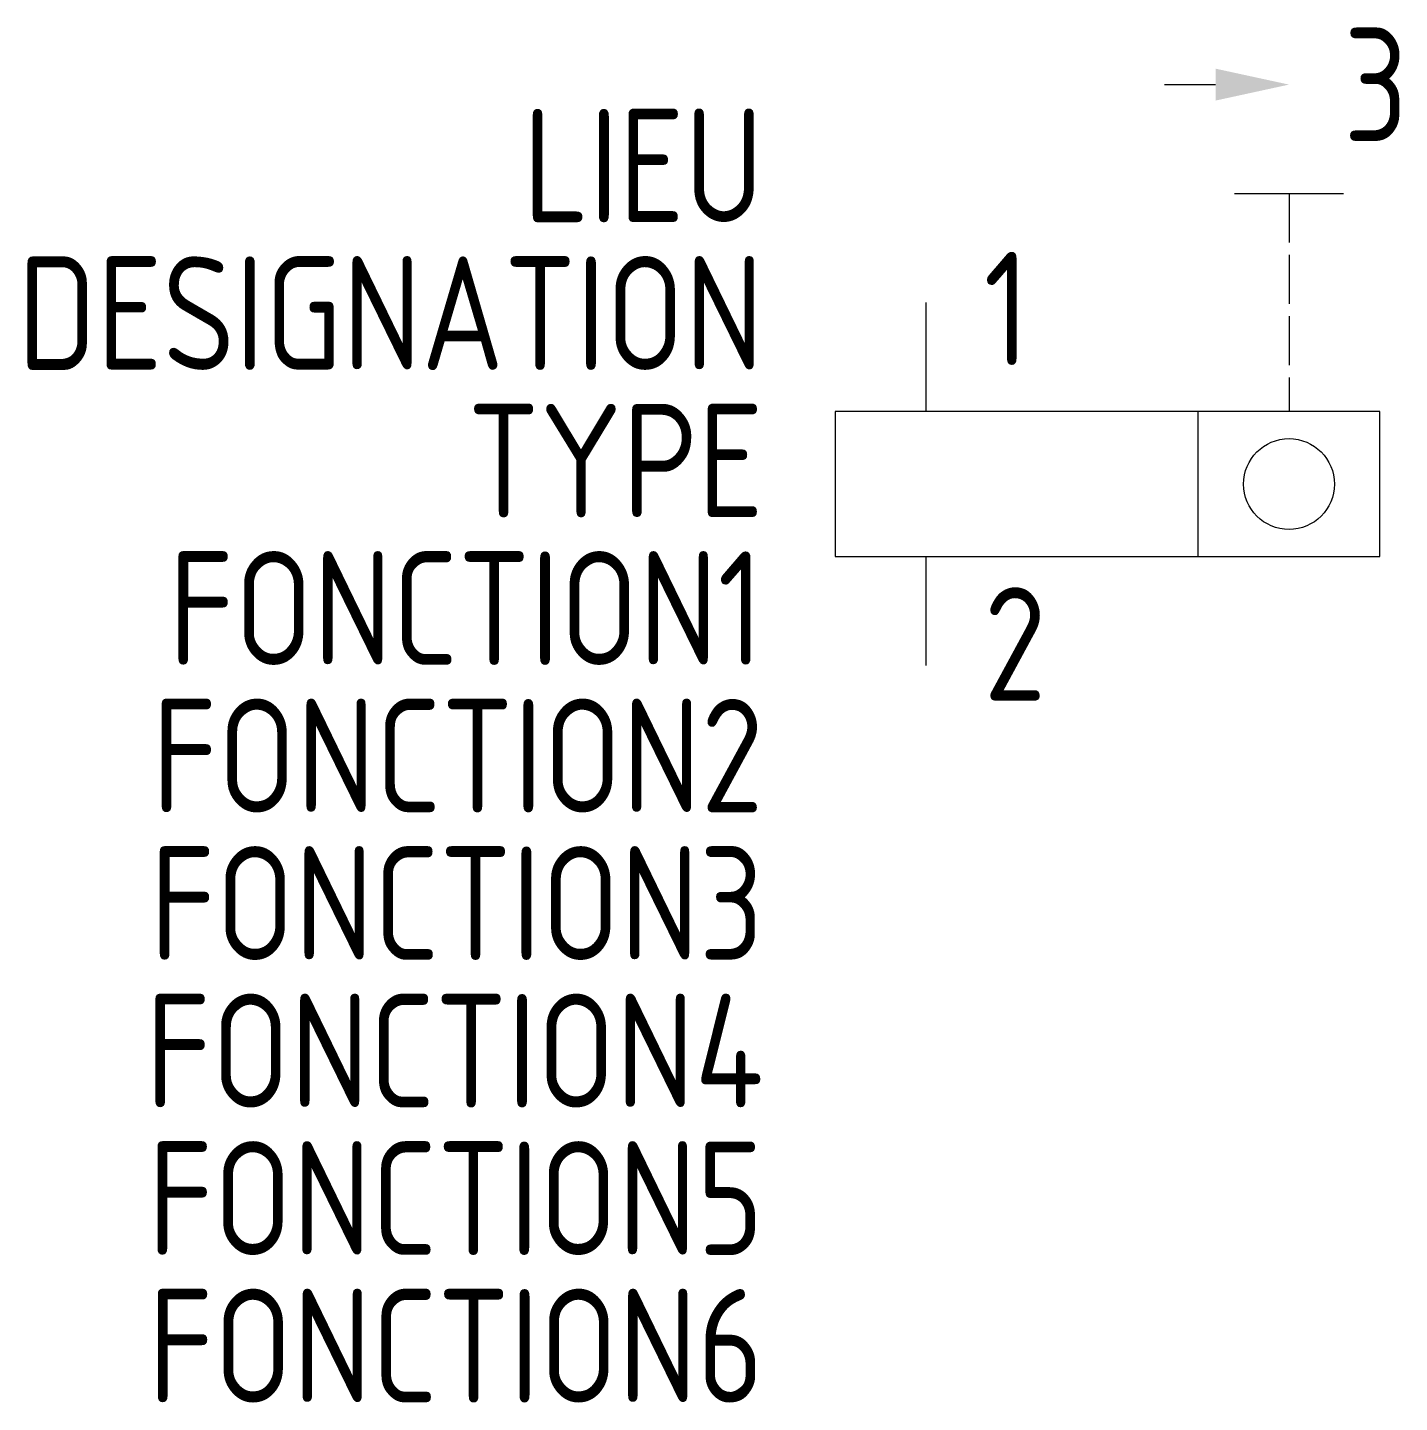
# Model space of a CAD drawing. Extents: x -1604.4 to -1574.2, y -903.8 to -873.5.
import ezdxf
from ezdxf.enums import TextEntityAlignment as Align

# ---------------------------------------------------------------- set-up
doc = ezdxf.new("R2010")
doc.units = 0
doc.header["$LTSCALE"] = 0.3
doc.linetypes.add('ACAD_ISO02W100', pattern=[15, 12, -3])
for name, color, linetype in [('SYMB_FIL', 3, 'CONTINUOUS'), ('SYMB_FIL_FIN', 1, 'CONTINUOUS'), ('SYMB_LIAISON', 1, 'ACAD_ISO02W100'), ('SYMB_TXT_CONTACT', 2, 'CONTINUOUS'), ('SYMB_TXT_NOM', 3, 'CONTINUOUS')]:
    doc.layers.add(name, color=color, linetype=linetype)
doc.styles.add('NET2_5', font='isocp.shx', dxfattribs={"width": 0.9, "height": 2.5})

msp = doc.modelspace()

# ---------------------------------------------------------------- linework, layer by layer
at = {"layer": 'SYMB_FIL'}
for p, q in [((-1584.634, -879.593), (-1584.634, -881.993)), ((-1578.634, -885.193), (-1578.634, -881.993)), ((-1584.634, -885.193), (-1584.634, -887.593))]:
    msp.add_line(p, q, dxfattribs=at)
msp.add_lwpolyline([(-1586.634, -885.193), (-1574.634, -885.193), (-1574.634, -881.993), (-1586.634, -881.993)], close=True, dxfattribs=at)
at = {"layer": 'SYMB_FIL_FIN'}
for p, q in [((-1579.376, -874.793), (-1578.251, -874.793)), ((-1577.834, -877.193), (-1575.434, -877.193))]:
    msp.add_line(p, q, dxfattribs=at)
msp.add_circle((-1576.634, -883.593), 1, dxfattribs=at)
msp.add_solid([(-1578.251, -875.145), (-1578.251, -874.442), (-1576.634, -874.793)], dxfattribs=at)
at = {"layer": 'SYMB_LIAISON', "ltscale": 0.3}
msp.add_line((-1576.634, -877.193), (-1576.634, -881.993), dxfattribs=at)

# ---------------------------------------------------------------- texts
at = {"layer": 'SYMB_TXT_CONTACT', "style": 'NET2_5', "width": 0.9, "flags": 8}
msp.add_attdef('3', text='n', height=2.5, dxfattribs=at).set_placement((-1575.434, -874.793), align=Align.MIDDLE_LEFT)
for tag, p, s in [('1', (-1583.359, -880.977), 'A1'), ('2', (-1583.359, -888.367), 'A2')]:
    msp.add_attdef(tag, p, s, height=2.5, dxfattribs=at)
at = {"layer": 'SYMB_TXT_NOM', "style": 'NET2_5', "width": 0.9, "flags": 8}
for tag, text, p in [('LIEU', '', (-1588.209, -877.828)), ('DESIGNATION', 'K?', (-1588.209, -881.078)), ('TYPE', '', (-1588.209, -884.328)), ('FONCTION1', '', (-1588.209, -887.578)), ('FONCTION2', '', (-1588.209, -890.828)), ('FONCTION3', '', (-1588.209, -894.078)), ('FONCTION4', '', (-1588.209, -897.328)), ('FONCTION5', '', (-1588.209, -900.578)), ('FONCTION6', '', (-1588.209, -903.828))]:
    msp.add_attdef(tag, text=text, height=2.5, dxfattribs=at).set_placement(p, align=Align.RIGHT)

doc.saveas('drawing.dxf')
